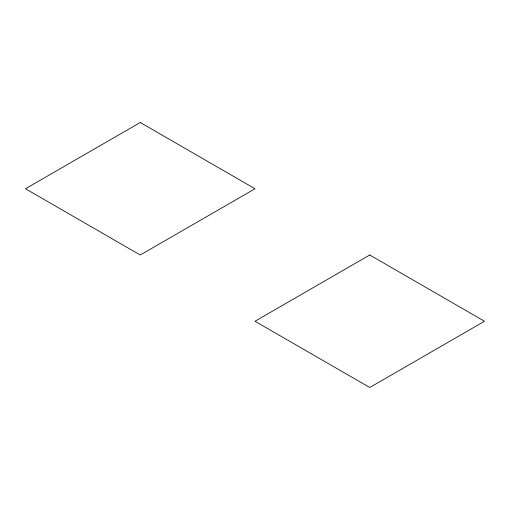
<?xml version="1.0" encoding="UTF-8"?>
<svg xmlns="http://www.w3.org/2000/svg" width="510" height="510" viewBox="0 0 510 510"><rect width="100%" height="100%" fill="white"/><g stroke="black" fill="none" stroke-linecap="round" stroke-linejoin="round"><path stroke-width="0.76" d="M140.25 122.502L25.5 188.751L140.25 255L255 188.751L140.25 122.502M369.75 255L255 321.249L369.75 387.498L484.5 321.249L369.75 255"/></g></svg>
